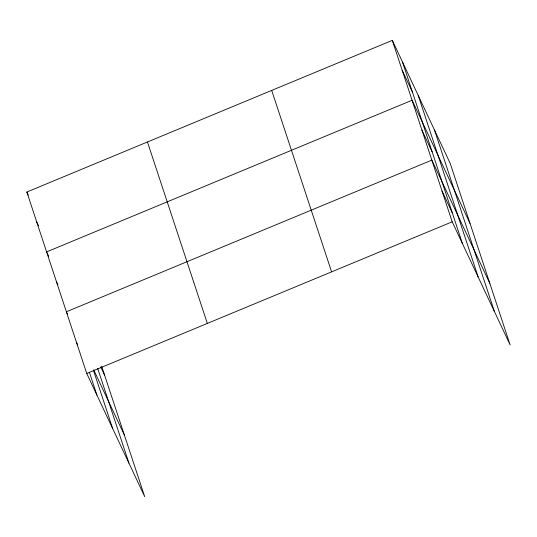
<?xml version="1.0" encoding="UTF-8"?>
<svg xmlns="http://www.w3.org/2000/svg" width="537" height="537" viewBox="0 0 537 537"><rect width="100%" height="100%" fill="white"/><g stroke="black" fill="none" stroke-linecap="round" stroke-linejoin="round"><path stroke-width="0.81" d="M101.708 366.395L144.695 496.631L86.739 373.47L26.85 192.031L392.305 40.369L450.261 163.53L510.15 344.969L452.194 221.815L392.305 40.369M86.739 373.47L452.194 221.815M402.186 70.307L412.376 91.961M470.023 223.405L412.067 100.244L46.612 251.907L48.719 256.384M421.954 130.182L432.137 151.837M489.784 283.281L431.835 160.12L66.38 311.782L67.434 314.017M442.018 190.964L452.201 212.618M26.85 192.031L28.253 195.018M36.731 221.969L38.489 225.701M100.714 366.872L104.567 375.061M56.499 281.844L57.902 284.832M93.74 369.926L124.329 434.936M76.563 342.626L77.617 344.868M434.493 130.035L494.389 311.473M418.256 95.519L478.145 276.958M402.495 62.024L462.384 243.462M271.702 90.417L331.598 271.856M147.447 141.983L207.342 323.422M97.647 368.348L128.934 463.129M93.371 370.094L112.689 428.62M89.357 372.181L96.928 395.118"/></g></svg>
